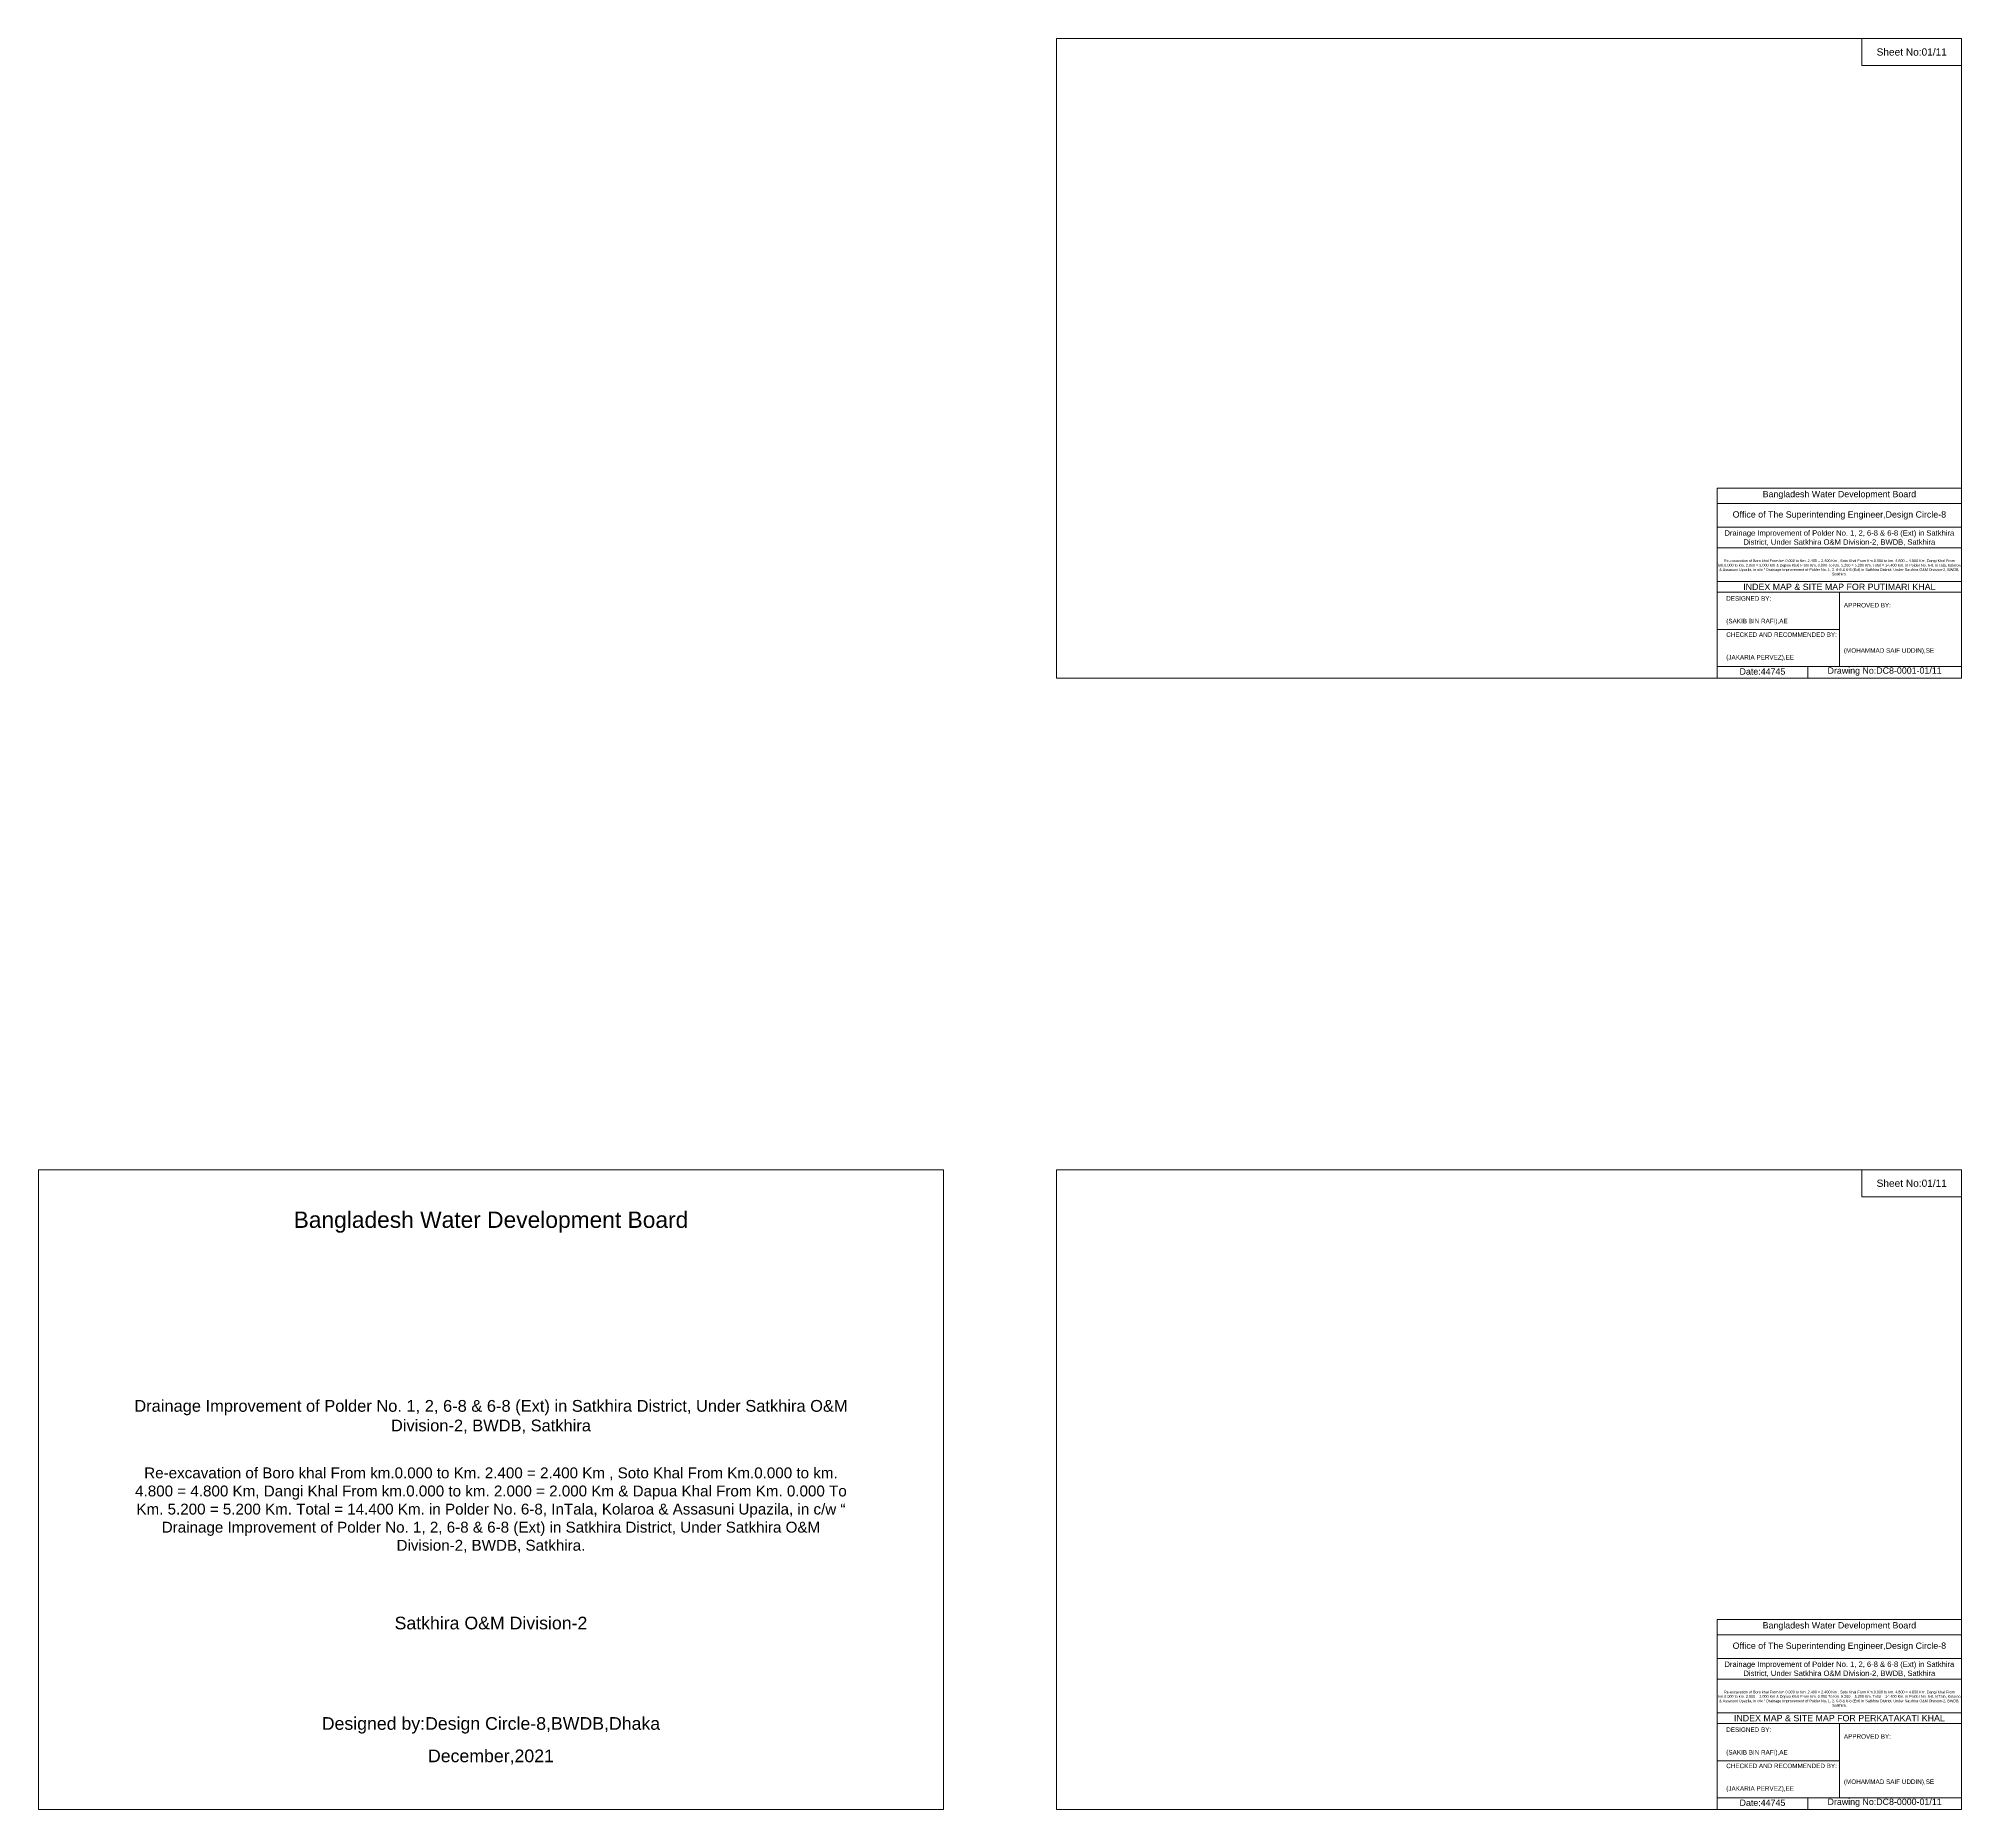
# Model space of a CAD drawing. Header units: inches. Extents: x 91000 to 208000, y -5656 to 20000.
# Drawn here: x 91000 to 108000, y -5656 to 10000 of the extents above; entities that cross this region are included whole.
import ezdxf

# ---------------------------------------------------------------- set-up
doc = ezdxf.new("R2010")
doc.units = ezdxf.units.IN
doc.header["$LTSCALE"] = 7
doc.header["$MEASUREMENT"] = 0
doc.layers.add('Cross Section Labels', color=7, linetype='Continuous', lineweight=9)
doc.styles.get("Standard").update_dxf_attribs({"font": 'arial.ttf'})

msp = doc.modelspace()

# ---------------------------------------------------------------- linework, layer by layer
at = {"layer": 'Cross Section Labels'}
for points in [[(100000, 10000), (108000, 10000), (108000, 4344), (100000, 4344)], [(107120, 10000), (108000, 10000), (108000, 9760), (107120, 9760)], [(91000, 0), (99000, 0), (99000, -5656), (91000, -5656)], [(100000, 0), (108000, 0), (108000, -5656), (100000, -5656)], [(107120, 0), (108000, 0), (108000, -240), (107120, -240)]]:
    msp.add_lwpolyline(points, close=True, dxfattribs=at)
for points in [[(105840, 4344), (105840, 6024), (108000, 6024)], [(105840, 5888), (108000, 5888)], [(105840, 5680), (108000, 5680)], [(105840, 5496), (108000, 5496)], [(105840, 5200), (108000, 5200)], [(105840, 5104), (108000, 5104)], [(106920, 5104), (106920, 4448)], [(105840, 4776), (106920, 4776)], [(105840, 4448), (108000, 4448)], [(106640, 4448), (106640, 4344)], [(105840, -5656), (105840, -3976), (108000, -3976)], [(105840, -4112), (108000, -4112)], [(105840, -4320), (108000, -4320)], [(105840, -4504), (108000, -4504)], [(105840, -4800), (108000, -4800)], [(105840, -4896), (108000, -4896)], [(106920, -4896), (106920, -5552)], [(105840, -5224), (106920, -5224)], [(105840, -5552), (108000, -5552)], [(106640, -5552), (106640, -5656)]]:
    msp.add_lwpolyline(points, dxfattribs=at)

# ---------------------------------------------------------------- texts
at = {"layer": 'Cross Section Labels', "attachment_point": 5}
for s, insert, char_height in [('Sheet No:01/11', (107560, 9880), 64), ('Bangladesh Water Development Board', (106920, 5964), 56), ('Office of The Superintending Engineer,Design Circle-8', (106920, 5784), 56), ('Sheet No:01/11', (107560, -120), 64), ('Bangladesh Water Development Board', (95000, -464), 144), ('Bangladesh Water Development Board', (106920, -4036), 56), ('Office of The Superintending Engineer,Design Circle-8', (106920, -4216), 56), ('Designed by:Design Circle-8,BWDB,Dhaka', (95000, -4912), 112), ('December,2021', (95000, -5192), 112)]:
    msp.add_mtext(s, dxfattribs=dict(at, insert=insert, char_height=char_height))
at = {"layer": 'Cross Section Labels'}
for s, insert, char_height, width, attachment_point in [('Drainage Improvement of Polder No. 1, 2, 6-8 & 6-8 (Ext) in Satkhira District, Under Satkhira O&M Division-2, BWDB, Satkhira', (106920, 5584), 48, 2240, 5), ('Re-excavation of Boro khal From km.0.000 to Km. 2.400 = 2.400 Km , Soto Khal From Km.0.000 to km. 4.800 = 4.800 Km, Dangi Khal From km.0.000 to km. 2.000 = 2.000 Km & Dapua Khal From Km. 0.000 To Km. 5.200 = 5.200 Km. Total = 14.400 Km. in Polder No. 6-8, InTala, Kolaroa & Assasuni Upazila, in c/w “ Drainage Improvement of Polder No. 1, 2, 6-8 & 6-8 (Ext) in Satkhira District, Under Satkhira O&M Division-2, BWDB, Satkhira.', (106920, 5324), 23.565, 2160, 5), ('INDEX MAP & SITE MAP FOR PUTIMARI KHAL', (106920, 5152), 56, 2240, 5), ('DESIGNED BY:^J^J^J(SAKIB BIN RAFI),AE', (105920, 4944), 40, 1120, 4), ('APPROVED BY:^J^J^J^J^J^J(MOHAMMAD SAIF UDDIN),SE', (106960, 4784), 40, 1120, 4), ('CHECKED AND RECOMMENDED BY:^J^J^J(JAKARIA PERVEZ),EE', (105920, 4624), 40, 1120, 4), ('Date:44745', (106240, 4404), 56, 1120, 5), ('Drawing No:DC8-0001-01/11', (107320, 4404), 56, 1760, 5), ('Drainage Improvement of Polder No. 1, 2, 6-8 & 6-8 (Ext) in Satkhira District, Under Satkhira O&M Division-2, BWDB, Satkhira', (95000, -2184), 104, 6400, 5), ('Re-excavation of Boro khal From km.0.000 to Km. 2.400 = 2.400 Km , Soto Khal From Km.0.000 to km. 4.800 = 4.800 Km, Dangi Khal From km.0.000 to km. 2.000 = 2.000 Km & Dapua Khal From Km. 0.000 To Km. 5.200 = 5.200 Km. Total = 14.400 Km. in Polder No. 6-8, InTala, Kolaroa & Assasuni Upazila, in c/w “ Drainage Improvement of Polder No. 1, 2, 6-8 & 6-8 (Ext) in Satkhira District, Under Satkhira O&M Division-2, BWDB, Satkhira.', (95000, -2632), 96, 6400, 2), ('Satkhira O&M Division-2', (95000, -4008), 112, 6400, 5), ('Drainage Improvement of Polder No. 1, 2, 6-8 & 6-8 (Ext) in Satkhira District, Under Satkhira O&M Division-2, BWDB, Satkhira', (106920, -4416), 48, 2240, 5), ('Re-excavation of Boro khal From km.0.000 to Km. 2.400 = 2.400 Km , Soto Khal From Km.0.000 to km. 4.800 = 4.800 Km, Dangi Khal From km.0.000 to km. 2.000 = 2.000 Km & Dapua Khal From Km. 0.000 To Km. 5.200 = 5.200 Km. Total = 14.400 Km. in Polder No. 6-8, InTala, Kolaroa & Assasuni Upazila, in c/w “ Drainage Improvement of Polder No. 1, 2, 6-8 & 6-8 (Ext) in Satkhira District, Under Satkhira O&M Division-2, BWDB, Satkhira.', (106920, -4676), 23.565, 2160, 5), ('DESIGNED BY:^J^J^J(SAKIB BIN RAFI),AE', (105920, -5056), 40, 1120, 4), ('INDEX MAP & SITE MAP FOR PERKATAKATI KHAL', (106920, -4848), 56, 2240, 5), ('APPROVED BY:^J^J^J^J^J^J(MOHAMMAD SAIF UDDIN),SE', (106960, -5216), 40, 1120, 4), ('CHECKED AND RECOMMENDED BY:^J^J^J(JAKARIA PERVEZ),EE', (105920, -5376), 40, 1120, 4), ('Date:44745', (106240, -5596), 56, 1120, 5), ('Drawing No:DC8-0000-01/11', (107320, -5596), 56, 1760, 5)]:
    msp.add_mtext(s, dxfattribs=dict(at, insert=insert, char_height=char_height, width=width, attachment_point=attachment_point))

doc.saveas('drawing.dxf')
